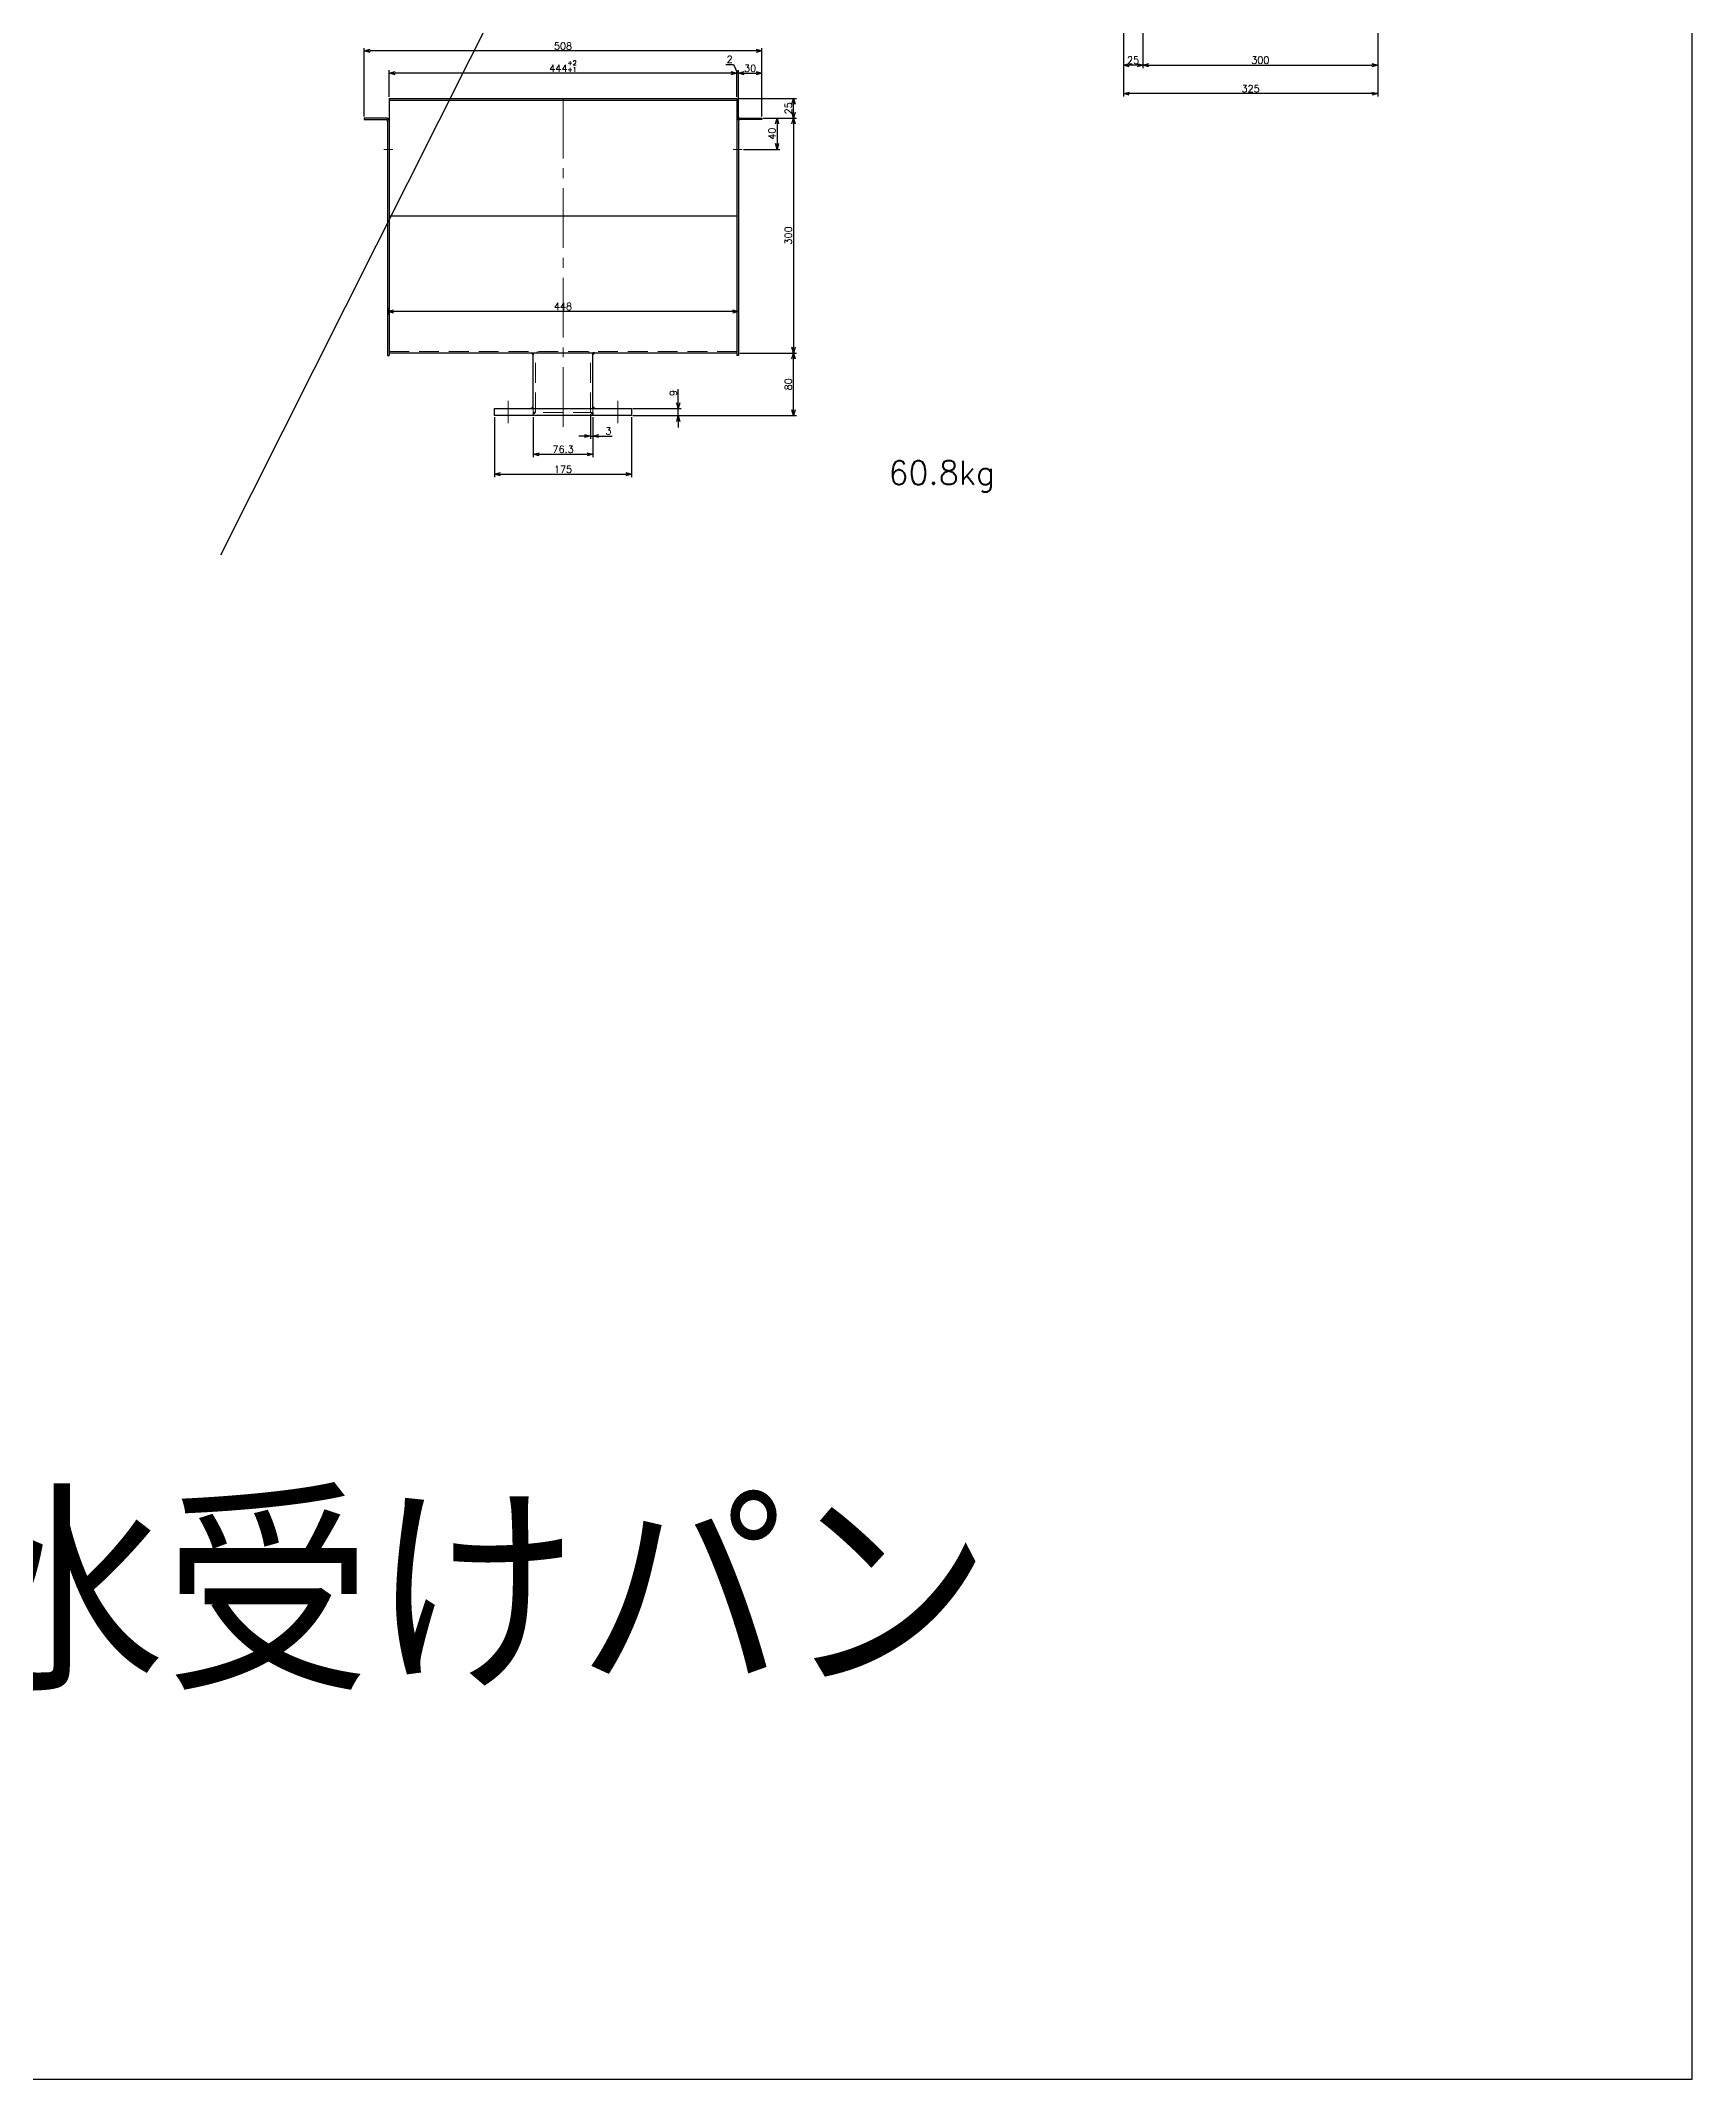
# Model space of a CAD drawing. Header units: millimetres. Extents: x -8731 to 85711, y -14522 to 31379.
# Drawn here: x 4141 to 6250, y -12883 to -10280 of the extents above; entities that cross this region are included whole.
import ezdxf

# ---------------------------------------------------------------- set-up
doc = ezdxf.new("R2010")
doc.units = ezdxf.units.MM
doc.header["$LTSCALE"] = 4
doc.header["$PDMODE"] = 99
doc.header["$PDSIZE"] = 1
doc.linetypes.add('CENTER2', pattern=[28.575, 19.05, -3.175, 3.175, -3.175])
doc.linetypes.add('HIDDEN', pattern=[9.525, 6.35, -3.175])
for name, color, linetype, lineweight in [('04_HIDDEN', 2, 'HIDDEN', 13), ('05_CENTER', 4, 'CENTER2', 13), ('08_DIM', 3, 'Continuous', 13)]:
    doc.layers.add(name, color=color, linetype=linetype, lineweight=lineweight)
doc.styles.add('KSS_TXT', font='txt.shx', dxfattribs={"bigfont": 'extfont2.shx'})
doc.dimstyles.new('KSS_DIM', dxfattribs={"dimscale": 3, "dimtxt": 3, "dimasz": 2.5, "dimexe": 1.25, "dimexo": 0.625, "dimtad": 1, "dimdsep": 46, "dimtxsty": 'KSS_TXT', "dimblk": 'OPEN30', "dimcen": 0, "dimazin": 2, "dimtfac": 0.75, "dimtmove": 0, "dimatfit": 3, "dimldrblk": 'OPEN30', "dimfxl": 1, "dimtolj": 1, "dimarcsym": 0})

# ---------------------------------------------------------------- blocks, each defined once
blk = doc.blocks.new('_Open30')
at = {"color": 0, "linetype": 'ByBlock', "lineweight": -2}
for p, q in [((-1, 0.27), (0, 0)), ((0, 0), (-1, -0.27)), ((0, 0), (-1, 0))]:
    blk.add_line(p, q, dxfattribs=at)
blk = doc.blocks.new('*D867')
at = {"layer": '08_DIM', "color": 0, "lineweight": -2, "transparency": 16777216}
for p, q in [((4843.2, -10756.9), (4843.2, -10788.8)), ((4846.2, -10760.9), (4846.2, -10788.8)), ((4835.7, -10785), (4828.2, -10785)), ((4843.2, -10785), (4846.2, -10785)), ((4853.7, -10785), (4871, -10785))]:
    blk.add_line(p, q, dxfattribs=at)
at = {"layer": 'Defpoints', "color": 0, "transparency": 16777216}
for p in [(4843.2, -10755), (4846.2, -10759), (4846.2, -10785)]:
    blk.add_point(p, dxfattribs=at)
at = {"layer": '08_DIM', "color": 0, "lineweight": -2, "transparency": 16777216, "xscale": 7.5, "yscale": 7.5, "zscale": 7.5}
blk.add_blockref('_Open30', (4843.2, -10785), dxfattribs=at)
at = {"layer": '08_DIM', "color": 0, "lineweight": -2, "transparency": 16777216, "xscale": 7.5, "yscale": 7.5, "zscale": 7.5, "rotation": 180}
blk.add_blockref('_Open30', (4846.2, -10785), dxfattribs=at)
at = {"layer": '08_DIM', "color": 0, "transparency": 16777216, "insert": (4866.1, -10778.6), "char_height": 9, "attachment_point": 5, "style": 'KSS_TXT'}
blk.add_mtext('\\A1;3', dxfattribs=at)
blk = doc.blocks.new('*D919')
at = {"layer": '08_DIM', "color": 0, "lineweight": -2, "transparency": 16777216}
for p, q in [((5069.1, -10379), (5085.1, -10379)), ((5081.4, -10386.5), (5081.4, -10411.5)), ((5038.6, -10419), (5085.1, -10419))]:
    blk.add_line(p, q, dxfattribs=at)
at = {"layer": 'Defpoints', "color": 0, "transparency": 16777216}
for p in [(5067.2, -10379), (5036.7, -10419), (5081.4, -10419)]:
    blk.add_point(p, dxfattribs=at)
at = {"layer": '08_DIM', "color": 0, "lineweight": -2, "transparency": 16777216, "xscale": 7.5, "yscale": 7.5, "zscale": 7.5}
for p, rotation in [((5081.4, -10379), 90), ((5081.4, -10419), 270)]:
    blk.add_blockref('_Open30', p, dxfattribs=dict(at, rotation=rotation))
at = {"layer": '08_DIM', "color": 0, "transparency": 16777216, "insert": (5075, -10399), "char_height": 9, "attachment_point": 5, "rotation": 90, "style": 'KSS_TXT'}
blk.add_mtext('\\A1;40', dxfattribs=at)
blk = doc.blocks.new('*D930')
at = {"layer": '08_DIM', "color": 0, "lineweight": -2, "transparency": 16777216}
for p, q in [((5063.9, -10379), (5106.1, -10379)), ((5102.4, -10386.5), (5102.4, -10671.5)), ((5033.9, -10679), (5106.1, -10679))]:
    blk.add_line(p, q, dxfattribs=at)
at = {"layer": 'Defpoints', "color": 0, "transparency": 16777216}
for p in [(5062.1, -10379), (5032.1, -10679), (5102.4, -10679)]:
    blk.add_point(p, dxfattribs=at)
at = {"layer": '08_DIM', "color": 0, "lineweight": -2, "transparency": 16777216, "xscale": 7.5, "yscale": 7.5, "zscale": 7.5}
for p, rotation in [((5102.4, -10379), 90), ((5102.4, -10679), 270)]:
    blk.add_blockref('_Open30', p, dxfattribs=dict(at, rotation=rotation))
at = {"layer": '08_DIM', "color": 0, "transparency": 16777216, "insert": (5096, -10529), "char_height": 9, "attachment_point": 5, "rotation": 90, "style": 'KSS_TXT'}
blk.add_mtext('\\A1;300', dxfattribs=at)
blk = doc.blocks.new('*D931')
at = {"layer": '08_DIM', "color": 0, "lineweight": -2, "transparency": 16777216}
for p, q in [((5031.9, -10354), (5106.1, -10354)), ((5063.9, -10379), (5106.1, -10379)), ((5102.4, -10371.5), (5102.4, -10361.5))]:
    blk.add_line(p, q, dxfattribs=at)
at = {"layer": 'Defpoints', "color": 0, "transparency": 16777216}
for p in [(5030.1, -10354), (5102.4, -10354), (5062.1, -10379)]:
    blk.add_point(p, dxfattribs=at)
at = {"layer": '08_DIM', "color": 0, "lineweight": -2, "transparency": 16777216, "xscale": 7.5, "yscale": 7.5, "zscale": 7.5}
for p, rotation in [((5102.4, -10354), 90), ((5102.4, -10379), 270)]:
    blk.add_blockref('_Open30', p, dxfattribs=dict(at, rotation=rotation))
at = {"layer": '08_DIM', "color": 0, "transparency": 16777216, "insert": (5096, -10366.5), "char_height": 9, "attachment_point": 5, "rotation": 90, "style": 'KSS_TXT'}
blk.add_mtext('\\A1;25', dxfattribs=at)
blk = doc.blocks.new('*D932')
at = {"layer": '08_DIM', "color": 0, "lineweight": -2, "transparency": 16777216}
for p, q in [((5032.1, -10381.1), (5032.1, -10318)), ((5039.6, -10321.8), (5054.6, -10321.8)), ((5062.1, -10377.1), (5062.1, -10318))]:
    blk.add_line(p, q, dxfattribs=at)
at = {"layer": 'Defpoints', "color": 0, "transparency": 16777216}
for p in [(5062.1, -10321.8), (5032.1, -10383), (5062.1, -10379)]:
    blk.add_point(p, dxfattribs=at)
at = {"layer": '08_DIM', "color": 0, "lineweight": -2, "transparency": 16777216, "xscale": 7.5, "yscale": 7.5, "zscale": 7.5, "rotation": 180}
blk.add_blockref('_Open30', (5032.1, -10321.8), dxfattribs=at)
at = {"layer": '08_DIM', "color": 0, "lineweight": -2, "transparency": 16777216, "xscale": 7.5, "yscale": 7.5, "zscale": 7.5}
blk.add_blockref('_Open30', (5062.1, -10321.8), dxfattribs=at)
at = {"layer": '08_DIM', "color": 0, "transparency": 16777216, "insert": (5047.1, -10315.4), "char_height": 9, "attachment_point": 5, "style": 'KSS_TXT'}
blk.add_mtext('\\A1;30', dxfattribs=at)
blk = doc.blocks.new('*D933')
at = {"layer": '08_DIM', "color": 0, "lineweight": -2, "transparency": 16777216}
for p, q in [((5022.6, -10321.8), (5015.1, -10321.8)), ((5016.1, -10310.5), (5025.8, -10310.5)), ((5025.8, -10310.5), (5031.1, -10321.8)), ((5030.1, -10352.1), (5030.1, -10318)), ((5030.1, -10321.8), (5032.1, -10321.8)), ((5032.1, -10381.1), (5032.1, -10318)), ((5039.6, -10321.8), (5047.1, -10321.8))]:
    blk.add_line(p, q, dxfattribs=at)
at = {"layer": 'Defpoints', "color": 0, "transparency": 16777216}
for p in [(5032.1, -10321.8), (5030.1, -10354), (5032.1, -10383)]:
    blk.add_point(p, dxfattribs=at)
at = {"layer": '08_DIM', "color": 0, "lineweight": -2, "transparency": 16777216, "xscale": 7.5, "yscale": 7.5, "zscale": 7.5}
blk.add_blockref('_Open30', (5030.1, -10321.8), dxfattribs=at)
at = {"layer": '08_DIM', "color": 0, "lineweight": -2, "transparency": 16777216, "xscale": 7.5, "yscale": 7.5, "zscale": 7.5, "rotation": 180}
blk.add_blockref('_Open30', (5032.1, -10321.8), dxfattribs=at)
at = {"layer": '08_DIM', "color": 0, "transparency": 16777216, "insert": (5020.9, -10304.1), "char_height": 9, "attachment_point": 5, "style": 'KSS_TXT'}
blk.add_mtext('\\A1;2', dxfattribs=at)
blk = doc.blocks.new('*D1688')
at = {"layer": '08_DIM', "color": 0, "lineweight": -2, "transparency": 16777216}
for p, q in [((5033.9, -10679), (5106.1, -10679)), ((5102.4, -10751.5), (5102.4, -10686.5)), ((4897.4, -10759), (5106.1, -10759))]:
    blk.add_line(p, q, dxfattribs=at)
at = {"layer": 'Defpoints', "color": 0, "transparency": 16777216}
for p in [(5032.1, -10679), (5102.4, -10679), (4895.6, -10759)]:
    blk.add_point(p, dxfattribs=at)
at = {"layer": '08_DIM', "color": 0, "lineweight": -2, "transparency": 16777216, "xscale": 7.5, "yscale": 7.5, "zscale": 7.5}
for p, rotation in [((5102.4, -10679), 90), ((5102.4, -10759), 270)]:
    blk.add_blockref('_Open30', p, dxfattribs=dict(at, rotation=rotation))
at = {"layer": '08_DIM', "color": 0, "transparency": 16777216, "insert": (5096, -10719), "char_height": 9, "attachment_point": 5, "rotation": 90, "style": 'KSS_TXT'}
blk.add_mtext('\\A1;80', dxfattribs=at)
blk = doc.blocks.new('*D1692')
at = {"layer": '08_DIM', "color": 0, "lineweight": -2, "transparency": 16777216}
for p, q in [((5848.8, -9248.4), (5848.8, -10315.3)), ((5548.8, -10196.4), (5548.8, -10315.3)), ((5556.3, -10311.5), (5841.3, -10311.5))]:
    blk.add_line(p, q, dxfattribs=at)
at = {"layer": 'Defpoints', "color": 0, "transparency": 16777216}
for p in [(5848.8, -9246.6), (5548.8, -10194.6), (5848.8, -10311.5)]:
    blk.add_point(p, dxfattribs=at)
at = {"layer": '08_DIM', "color": 0, "lineweight": -2, "transparency": 16777216, "xscale": 7.5, "yscale": 7.5, "zscale": 7.5, "rotation": 180}
blk.add_blockref('_Open30', (5548.8, -10311.5), dxfattribs=at)
at = {"layer": '08_DIM', "color": 0, "lineweight": -2, "transparency": 16777216, "xscale": 7.5, "yscale": 7.5, "zscale": 7.5}
blk.add_blockref('_Open30', (5848.8, -10311.5), dxfattribs=at)
at = {"layer": '08_DIM', "color": 0, "transparency": 16777216, "insert": (5698.8, -10305.1), "char_height": 9, "attachment_point": 5, "style": 'KSS_TXT'}
blk.add_mtext('\\A1;300', dxfattribs=at)
blk = doc.blocks.new('*D1693')
at = {"layer": '08_DIM', "color": 0, "lineweight": -2, "transparency": 16777216}
for p, q in [((5848.8, -9263.4), (5848.8, -10351.6)), ((5523.8, -10223.4), (5523.8, -10351.6)), ((5841.3, -10347.8), (5531.3, -10347.8))]:
    blk.add_line(p, q, dxfattribs=at)
at = {"layer": 'Defpoints', "color": 0, "transparency": 16777216}
for p in [(5848.8, -9261.6), (5523.8, -10221.6), (5523.8, -10347.8)]:
    blk.add_point(p, dxfattribs=at)
at = {"layer": '08_DIM', "color": 0, "lineweight": -2, "transparency": 16777216, "xscale": 7.5, "yscale": 7.5, "zscale": 7.5, "rotation": 180}
blk.add_blockref('_Open30', (5523.8, -10347.8), dxfattribs=at)
at = {"layer": '08_DIM', "color": 0, "lineweight": -2, "transparency": 16777216, "xscale": 7.5, "yscale": 7.5, "zscale": 7.5}
blk.add_blockref('_Open30', (5848.8, -10347.8), dxfattribs=at)
at = {"layer": '08_DIM', "color": 0, "transparency": 16777216, "insert": (5686.3, -10341.4), "char_height": 9, "attachment_point": 5, "style": 'KSS_TXT'}
blk.add_mtext('\\A1;325', dxfattribs=at)
blk = doc.blocks.new('*D1694')
at = {"layer": '08_DIM', "color": 0, "lineweight": -2, "transparency": 16777216}
for p, q in [((5548.8, -10196.4), (5548.8, -10315.3)), ((5523.8, -10223.4), (5523.8, -10315.3)), ((5541.3, -10311.5), (5531.3, -10311.5))]:
    blk.add_line(p, q, dxfattribs=at)
at = {"layer": 'Defpoints', "color": 0, "transparency": 16777216}
for p in [(5548.8, -10194.6), (5523.8, -10221.6), (5523.8, -10311.5)]:
    blk.add_point(p, dxfattribs=at)
at = {"layer": '08_DIM', "color": 0, "lineweight": -2, "transparency": 16777216, "xscale": 7.5, "yscale": 7.5, "zscale": 7.5, "rotation": 180}
blk.add_blockref('_Open30', (5523.8, -10311.5), dxfattribs=at)
at = {"layer": '08_DIM', "color": 0, "lineweight": -2, "transparency": 16777216, "xscale": 7.5, "yscale": 7.5, "zscale": 7.5}
blk.add_blockref('_Open30', (5548.8, -10311.5), dxfattribs=at)
at = {"layer": '08_DIM', "color": 0, "transparency": 16777216, "insert": (5536.3, -10305.1), "char_height": 9, "attachment_point": 5, "style": 'KSS_TXT'}
blk.add_mtext('\\A1;25', dxfattribs=at)
blk = doc.blocks.new('A$C3D0F27AB_1_1_1')
at = {"color": 0}
for p, q in [((-747, 125), (-303, 125)), ((-747, 125), (-747, -203)), ((-747, 123), (-303, 123)), ((-303, 125), (-303, -203)), ((-751, 100), (-779, 100)), ((-779, 100), (-779, 98)), ((-779, 98), (-751, 98)), ((-749, 96), (-749, -203)), ((-301, 96), (-301, -203)), ((-299, 100), (-271, 100)), ((-271, 98), (-299, 98)), ((-271, 100), (-271, 98)), ((-749, -203), (-747, -203)), ((-747, -200), (-303, -200)), ((-563.2, -271), (-563.2, -200)), ((-486.8, -271), (-486.8, -200)), ((-301, -203), (-303, -203))]:
    blk.add_line(p, q, dxfattribs=at)
at = {"color": 3}
blk.add_line((-747, -25), (-303, -25), dxfattribs=at)
for points in [[(-563.2, -200), (-563.2, -202.5), (-563.2, -202.5), (-565.7, -200)], [(-486.8, -200), (-486.8, -202.5), (-486.8, -202.5), (-484.3, -200)], [(-563.2, -271), (-563.2, -268.5), (-563.2, -268.5), (-565.7, -271)], [(-563.2, -276), (-563.2, -278.5), (-563.2, -278.5), (-560.6, -276)], [(-486.8, -276), (-486.8, -278.5), (-486.8, -278.5), (-489.3, -276)], [(-486.8, -271), (-486.8, -268.5), (-486.8, -268.5), (-484.3, -271)]]:
    blk.add_lwpolyline(points, close=True, dxfattribs=at)
at = {"color": 0}
blk.add_lwpolyline([(-437.5, -271), (-437.5, -280), (-612.5, -280), (-612.5, -271)], close=True, dxfattribs=at)
for centre, radius, start, end in [((-751, 96), 4, 0, 90), ((-751, 96), 2, 0, 90), ((-299, 96), 4, 90, 180), ((-299, 96), 2, 90, 180)]:
    blk.add_arc(centre, radius, start, end, dxfattribs=at)
at = {"layer": '04_HIDDEN'}
for p, q in [((-747, -198), (-303, -198)), ((-560.1, -276), (-560.1, -200)), ((-558, -200), (-558, -198)), ((-492, -200), (-492, -198)), ((-489.8, -276), (-489.8, -200)), ((-563.2, -271), (-563.2, -280)), ((-486.8, -276), (-563.2, -276)), ((-486.8, -271), (-486.8, -280))]:
    blk.add_line(p, q, dxfattribs=at)
at = {"layer": '05_CENTER'}
for p, q in [((-525, -294.4), (-525, 137.1)), ((-742.4, 60), (-753.7, 60)), ((-307.6, 60), (-296.3, 60)), ((-595, -261.1), (-595, -289.6)), ((-455, -261.1), (-455, -289.6))]:
    blk.add_line(p, q, dxfattribs=at)
blk = doc.blocks.new('*D1739')
at = {"layer": '08_DIM', "color": 0, "lineweight": -2, "transparency": 16777216}
for p, q in [((4720.6, -10760.9), (4720.6, -10837.5)), ((4895.6, -10760.9), (4895.6, -10837.5)), ((4728.1, -10833.8), (4888.1, -10833.8))]:
    blk.add_line(p, q, dxfattribs=at)
at = {"layer": 'Defpoints', "color": 0, "transparency": 16777216}
for p in [(4720.6, -10759), (4895.6, -10759), (4895.6, -10833.8)]:
    blk.add_point(p, dxfattribs=at)
at = {"layer": '08_DIM', "color": 0, "lineweight": -2, "transparency": 16777216, "xscale": 7.5, "yscale": 7.5, "zscale": 7.5, "rotation": 180}
blk.add_blockref('_Open30', (4720.6, -10833.8), dxfattribs=at)
at = {"layer": '08_DIM', "color": 0, "lineweight": -2, "transparency": 16777216, "xscale": 7.5, "yscale": 7.5, "zscale": 7.5}
blk.add_blockref('_Open30', (4895.6, -10833.8), dxfattribs=at)
at = {"layer": '08_DIM', "color": 0, "transparency": 16777216, "insert": (4808.1, -10827.4), "char_height": 9, "attachment_point": 5, "style": 'KSS_TXT'}
blk.add_mtext('\\A1;175', dxfattribs=at)
blk = doc.blocks.new('*D1740')
at = {"layer": '08_DIM', "color": 0, "lineweight": -2, "transparency": 16777216}
for p, q in [((4769.9, -10760.9), (4769.9, -10812)), ((4846.2, -10760.9), (4846.2, -10812)), ((4777.4, -10808.3), (4838.7, -10808.3))]:
    blk.add_line(p, q, dxfattribs=at)
at = {"layer": 'Defpoints', "color": 0, "transparency": 16777216}
for p in [(4769.9, -10759), (4846.2, -10759), (4846.2, -10808.3)]:
    blk.add_point(p, dxfattribs=at)
at = {"layer": '08_DIM', "color": 0, "lineweight": -2, "transparency": 16777216, "xscale": 7.5, "yscale": 7.5, "zscale": 7.5, "rotation": 180}
blk.add_blockref('_Open30', (4769.9, -10808.3), dxfattribs=at)
at = {"layer": '08_DIM', "color": 0, "lineweight": -2, "transparency": 16777216, "xscale": 7.5, "yscale": 7.5, "zscale": 7.5}
blk.add_blockref('_Open30', (4846.2, -10808.3), dxfattribs=at)
at = {"layer": '08_DIM', "color": 0, "transparency": 16777216, "insert": (4808.1, -10801.9), "char_height": 9, "attachment_point": 5, "style": 'KSS_TXT'}
blk.add_mtext('\\A1;76.3', dxfattribs=at)
blk = doc.blocks.new('*D1741')
at = {"layer": '08_DIM', "color": 0, "lineweight": -2, "transparency": 16777216}
for p, q in [((4554.1, -10377.1), (4554.1, -10289.6)), ((5054.6, -10293.3), (4561.6, -10293.3)), ((5062.1, -10377.1), (5062.1, -10289.6))]:
    blk.add_line(p, q, dxfattribs=at)
at = {"layer": 'Defpoints', "color": 0, "transparency": 16777216}
for p in [(4554.1, -10293.3), (4554.1, -10379), (5062.1, -10379)]:
    blk.add_point(p, dxfattribs=at)
at = {"layer": '08_DIM', "color": 0, "lineweight": -2, "transparency": 16777216, "xscale": 7.5, "yscale": 7.5, "zscale": 7.5, "rotation": 180}
blk.add_blockref('_Open30', (4554.1, -10293.3), dxfattribs=at)
at = {"layer": '08_DIM', "color": 0, "lineweight": -2, "transparency": 16777216, "xscale": 7.5, "yscale": 7.5, "zscale": 7.5}
blk.add_blockref('_Open30', (5062.1, -10293.3), dxfattribs=at)
at = {"layer": '08_DIM', "color": 0, "transparency": 16777216, "insert": (4808.1, -10286.9), "char_height": 9, "attachment_point": 5, "style": 'KSS_TXT'}
blk.add_mtext('\\A1;508', dxfattribs=at)
blk = doc.blocks.new('*D1742')
at = {"layer": '08_DIM', "color": 0, "lineweight": -2, "transparency": 16777216}
for p, q in [((4586.1, -10352.1), (4586.1, -10318)), ((5022.6, -10321.8), (4593.6, -10321.8)), ((5030.1, -10352.1), (5030.1, -10318))]:
    blk.add_line(p, q, dxfattribs=at)
at = {"layer": 'Defpoints', "color": 0, "transparency": 16777216}
for p in [(4586.1, -10321.8), (4586.1, -10354), (5030.1, -10354)]:
    blk.add_point(p, dxfattribs=at)
at = {"layer": '08_DIM', "color": 0, "lineweight": -2, "transparency": 16777216, "xscale": 7.5, "yscale": 7.5, "zscale": 7.5, "rotation": 180}
blk.add_blockref('_Open30', (4586.1, -10321.8), dxfattribs=at)
at = {"layer": '08_DIM', "color": 0, "lineweight": -2, "transparency": 16777216, "xscale": 7.5, "yscale": 7.5, "zscale": 7.5}
blk.add_blockref('_Open30', (5030.1, -10321.8), dxfattribs=at)
at = {"layer": '08_DIM', "color": 0, "transparency": 16777216, "insert": (4808.1, -10312.9), "char_height": 9, "attachment_point": 5, "style": 'KSS_TXT'}
blk.add_mtext('444{\\H6.000000;\\S+2^ +1;}', dxfattribs=at)
blk = doc.blocks.new('*D1743')
at = {"layer": '08_DIM', "color": 0, "lineweight": -2, "transparency": 16777216}
for p, q in [((4955.3, -10742.5), (4955.3, -10725.2)), ((4897.4, -10750), (4959.1, -10750)), ((4897.4, -10759), (4959.1, -10759)), ((4955.3, -10759), (4955.3, -10750)), ((4955.3, -10766.5), (4955.3, -10774))]:
    blk.add_line(p, q, dxfattribs=at)
at = {"layer": 'Defpoints', "color": 0, "transparency": 16777216}
for p in [(4895.6, -10750), (4895.6, -10759), (4955.3, -10750)]:
    blk.add_point(p, dxfattribs=at)
at = {"layer": '08_DIM', "color": 0, "lineweight": -2, "transparency": 16777216, "xscale": 7.5, "yscale": 7.5, "zscale": 7.5}
for p, rotation in [((4955.3, -10750), 270), ((4955.3, -10759), 90)]:
    blk.add_blockref('_Open30', p, dxfattribs=dict(at, rotation=rotation))
at = {"layer": '08_DIM', "color": 0, "transparency": 16777216, "insert": (4949, -10730.1), "char_height": 9, "attachment_point": 5, "rotation": 90, "style": 'KSS_TXT'}
blk.add_mtext('\\A1;9', dxfattribs=at)
blk = doc.blocks.new('*D3827')
at = {"layer": '08_DIM', "color": 0, "lineweight": -2, "transparency": 16777216}
for p, q in [((4584.1, -10621.3), (4584.1, -10629.7)), ((5024.6, -10626), (4591.6, -10626)), ((5032.1, -10621.3), (5032.1, -10629.7))]:
    blk.add_line(p, q, dxfattribs=at)
at = {"layer": 'Defpoints', "color": 0, "transparency": 16777216}
for p in [(4584.1, -10619.4), (4584.1, -10626), (5032.1, -10619.4)]:
    blk.add_point(p, dxfattribs=at)
at = {"layer": '08_DIM', "color": 0, "lineweight": -2, "transparency": 16777216, "xscale": 7.5, "yscale": 7.5, "zscale": 7.5, "rotation": 180}
blk.add_blockref('_Open30', (4584.1, -10626), dxfattribs=at)
at = {"layer": '08_DIM', "color": 0, "lineweight": -2, "transparency": 16777216, "xscale": 7.5, "yscale": 7.5, "zscale": 7.5}
blk.add_blockref('_Open30', (5032.1, -10626), dxfattribs=at)
at = {"layer": '08_DIM', "color": 0, "transparency": 16777216, "insert": (4808.1, -10619.6), "char_height": 9, "attachment_point": 5, "style": 'KSS_TXT'}
blk.add_mtext('\\A1;448', dxfattribs=at)

msp = doc.modelspace()

# ---------------------------------------------------------------- linework, layer by layer
at = {"color": 2}
msp.add_line((5879.50631, -7937.19321), (4370.33419, -10937.07832), dxfattribs=at)
msp.add_lwpolyline([(-8731.00317, -12883.04569), (6250.4877, -12883.04569), (6250.4877, -5951.59678), (-8731.00317, -5951.59678)], close=True, dxfattribs=at)

# ---------------------------------------------------------------- block references
msp.add_blockref('A$C3D0F27AB_1_1_1', (5333.05905, -10478.97919))

# ---------------------------------------------------------------- texts
at = {"layer": '08_DIM', "color": 6, "style": 'KSS_TXT'}
msp.add_text('60.8kg', height=30, dxfattribs=at).set_placement((5223.59596, -10846.86633))
at = {"layer": '08_DIM', "style": 'KSS_TXT'}
msp.add_text('フレーム、排水受けパン', height=240, dxfattribs=at).set_placement((2451.27084, -12386.59592))

# ---------------------------------------------------------------- dimensions: what is measured, and where the dimension line sits
at = {"layer": '08_DIM'}
for base, p1, p2, picture, middle in [((5523.80075, -10347.80946), (5848.80075, -9261.55274), (5523.80075, -10221.55274), '*D1693', (5686.30075, -10341.42821)), ((5848.80075, -10311.51726), (5548.80075, -10194.55274), (5848.80075, -9246.55274), '*D1692', (5698.80075, -10305.14226)), ((5523.80075, -10311.51726), (5548.80075, -10194.55274), (5523.80075, -10221.55274), '*D1694', (5536.30075, -10305.13601))]:
    dim = msp.add_linear_dim(base=base, p1=p1, p2=p2, dimstyle='KSS_DIM', dxfattribs=at)
    dim.commit()
    dim.dimension.update_dxf_attribs({"geometry": picture, "text_midpoint": middle})
at = {"layer": '08_DIM', "color": 1}
for base, p1, p2, override, picture, middle in [((4554.05905, -10293.33111), (5062.05905, -10378.97919), (4554.05905, -10378.97919), {"dimscale": 3}, '*D1741', (4808.05905, -10286.94986)), ((4586.05905, -10321.78212), (5030.05905, -10353.97919), (4586.05905, -10353.97919), {"dimpost": '', "dimtol": 1, "dimlim": 0, "dimtp": 2, "dimtm": -1, "dimtfac": 0.666667, "dimtdec": 2, "dimtolj": 0, "dimtzin": 8}, '*D1742', (4808.05905, -10312.90712)), ((4895.55905, -10833.77886), (4720.55905, -10758.97919), (4895.55905, -10758.97919), {"dimscale": 3}, '*D1739', (4808.05905, -10827.39761)), ((4846.20905, -10808.25062), (4769.90905, -10758.97919), (4846.20905, -10758.97919), {"dimscale": 3}, '*D1740', (4808.05905, -10801.87562))]:
    dim = msp.add_linear_dim(base=base, p1=p1, p2=p2, dimstyle='KSS_DIM', override=override, dxfattribs=at)
    dim.commit()
    dim.dimension.update_dxf_attribs({"geometry": picture, "text_midpoint": middle})
dim = msp.add_linear_dim(base=(5032.05905, -10321.78212), p1=(5030.05905, -10353.97919), p2=(5032.05905, -10382.97919), dimstyle='KSS_DIM', override={"dimtmove": 1}, dxfattribs=at)
dim.commit()
dim.dimension.update_dxf_attribs({"geometry": '*D933', "text_midpoint": (5023.92638, -10310.47888), "dimtype": 160})
for base, p1, p2, picture, middle in [((5062.05905, -10321.78212), (5032.05905, -10382.97919), (5062.05905, -10378.97919), '*D932', (5047.05905, -10315.40712)), ((4584.05905, -10625.95503), (5032.05905, -10619.37905), (4584.05905, -10619.37905), '*D3827', (4808.05905, -10619.58003)), ((4846.20905, -10785.01502), (4843.20905, -10754.97919), (4846.20905, -10758.97919), '*D867', (4866.08405, -10778.64002))]:
    dim = msp.add_linear_dim(base=base, p1=p1, p2=p2, dimstyle='KSS_DIM', dxfattribs=at)
    dim.commit()
    dim.dimension.update_dxf_attribs({"geometry": picture, "text_midpoint": middle})
for base, p1, p2, picture, middle in [((5102.37127, -10353.97919), (5062.05905, -10378.97919), (5030.05905, -10353.97919), '*D931', (5095.99002, -10366.47919)), ((5102.37127, -10678.97919), (5062.05905, -10378.97919), (5032.05905, -10678.97919), '*D930', (5095.99627, -10528.97919)), ((5102.37127, -10678.97919), (4895.55905, -10758.97919), (5032.05905, -10678.97919), '*D1688', (5095.99627, -10718.97919))]:
    dim = msp.add_linear_dim(base=base, p1=p1, p2=p2, angle=90, dimstyle='KSS_DIM', dxfattribs=at)
    dim.commit()
    dim.dimension.update_dxf_attribs({"geometry": picture, "text_midpoint": middle})
at = {"layer": '08_DIM'}
dim = msp.add_linear_dim(base=(5081.3767, -10418.97919), p1=(5067.213, -10378.97919), p2=(5036.74347, -10418.97919), angle=90, dimstyle='KSS_DIM', dxfattribs=at)
dim.commit()
dim.dimension.update_dxf_attribs({"geometry": '*D919', "text_midpoint": (5075.0017, -10398.97919)})
at = {"layer": '08_DIM', "color": 1}
dim = msp.add_linear_dim(base=(4955.33916, -10749.97919), p1=(4895.55905, -10758.97919), p2=(4895.55905, -10749.97919), angle=90, dimstyle='KSS_DIM', override={"dimscale": 3}, dxfattribs=at)
dim.commit()
dim.dimension.update_dxf_attribs({"geometry": '*D1743', "text_midpoint": (4948.96416, -10730.10419)})

doc.saveas('drawing.dxf')
